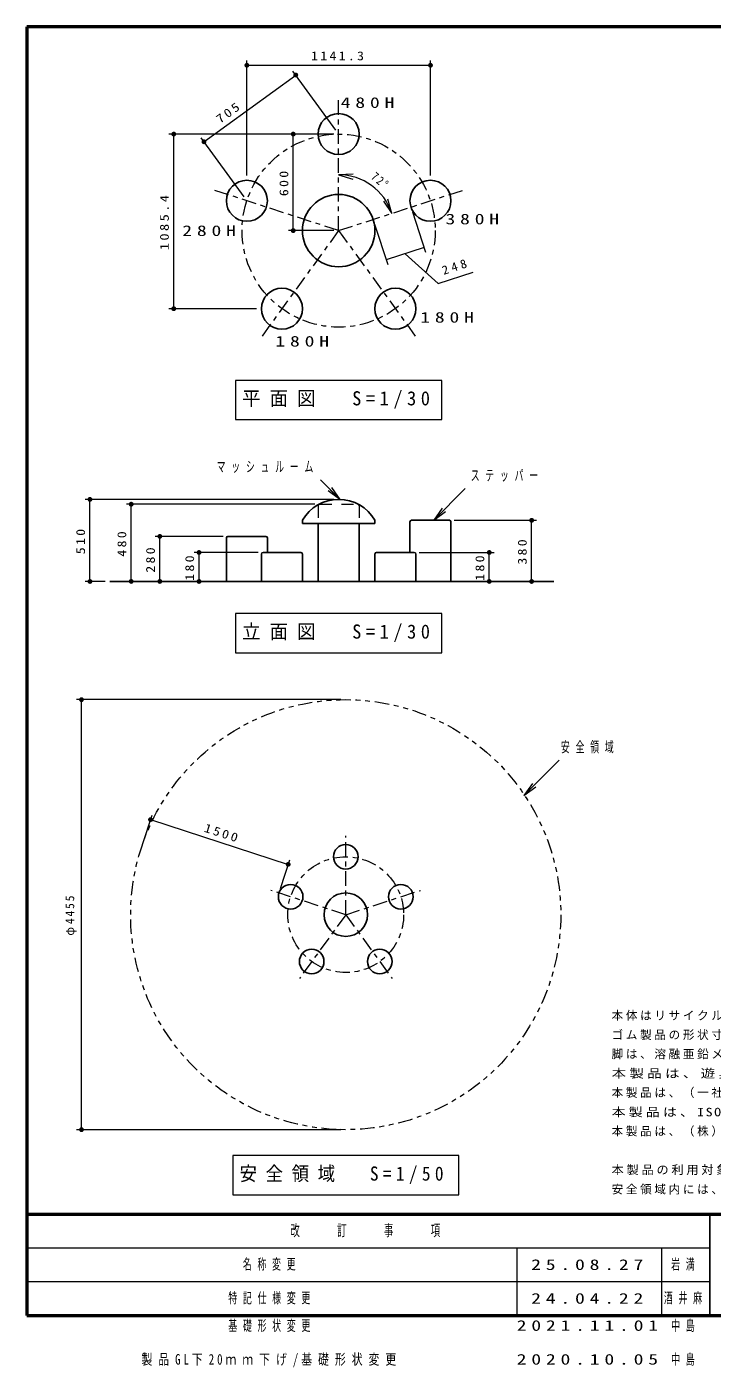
# Model space of a CAD drawing. Units: millimetres on the paper, with parts at other scales. Extents: x -385 to 0, y -11 to 267.
# Drawn here: x -385 to -243, y -10.7 to 267 of the extents above; entities that cross this region are included whole.
import ezdxf

# ---------------------------------------------------------------- set-up
doc = ezdxf.new("R2010")
doc.units = ezdxf.units.MM
for name, pattern in [('USER1', [4.5, 2.5, -2]), ('USER2', [6, 3, -1, 1, -1]), ('USER3', [8, 3, -1, 1, -1, 1, -1])]:
    doc.linetypes.add(name, pattern=pattern)
for name, color, linetype, lineweight in [('1_30', 7, 'Continuous', 13), ('1_50', 7, 'Continuous', 13), ('NAKAMURA図枠', 7, 'Continuous', 13)]:
    doc.layers.add(name, color=color, linetype=linetype, lineweight=lineweight)
doc.layers.add('CLASS1', color=7, linetype='Continuous')
doc.layers.add('図面情報', color=7, linetype='Continuous')
doc.styles.add('ＭＳ ゴシック', font='')
doc.styles.get('ＭＳ ゴシック').set_extended_font_data('MS Gothic')

# ---------------------------------------------------------------- blocks, each defined once
blk = doc.blocks.new('open_arrow')
at = {"color": 0, "linetype": 'Continuous', "lineweight": -2}
blk.add_lwpolyline([(7.5, 1.25), (0, 0), (7.5, -1.25)], dxfattribs=at)
blk = doc.blocks.new('filled_dot')
at = {"color": 0, "linetype": 'Continuous', "lineweight": -2, "const_width": 1.25}
blk.add_lwpolyline([(-0.625, 0, 1), (0.625, 0, 1)], format="xyb", close=True, dxfattribs=at)

msp = doc.modelspace()

# ---------------------------------------------------------------- linework, layer by layer
at = {"layer": '1_30'}
for p, q in [((-339.411, 236.2), (-339.411, 260.038)), ((-339.411, 259.038), (-301.369, 259.038)), ((-301.369, 236.2), (-301.369, 260.038)), ((-348.297, 243.18), (-329.276, 257)), ((-320.977, 245.578), (-329.864, 257.809)), ((-328.669, 244.769), (-355.557, 244.769)), ((-354.557, 208.589), (-354.557, 244.769)), ((-321.39, 244.769), (-330.798, 244.769)), ((-329.798, 224.769), (-329.798, 244.769)), ((-339.999, 231.759), (-348.885, 243.989)), ((-305.102, 228.685), (-302.377, 220.3)), ((-312.948, 226.136), (-310.223, 217.751)), ((-321.39, 224.769), (-330.798, 224.769)), ((-302.686, 221.251), (-310.532, 218.702)), ((-306.609, 219.976), (-299.752, 213.802)), ((-299.752, 213.802), (-292.556, 216.14)), ((-337.395, 208.589), (-355.557, 208.589)), ((-341.79, 193.738), (-341.79, 185.604)), ((-298.99, 193.738), (-341.79, 193.738)), ((-298.99, 185.604), (-298.99, 193.738)), ((-341.79, 185.604), (-298.99, 185.604)), ((-324.15, 173.118), (-320.12, 169.088)), ((-320.12, 169.088), (-322.595, 170.855)), ((-320.12, 169.088), (-322.241, 171.209)), ((-321.888, 171.562), (-320.12, 169.088)), ((-300.705, 164.807), (-294.203, 171.31)), ((-321.39, 169.079), (-372.911, 169.079)), ((-371.911, 152.079), (-371.911, 169.079)), ((-325.306, 168.079), (-364.373, 168.079)), ((-363.373, 152.079), (-363.373, 168.079)), ((-296.452, 164.746), (-279.405, 164.746)), ((-280.405, 152.079), (-280.405, 164.746)), ((-344.327, 161.413), (-358.439, 161.413)), ((-357.439, 152.079), (-357.439, 161.413)), ((-337.062, 158.079), (-350.315, 158.079)), ((-349.315, 152.079), (-349.315, 158.079)), ((-303.717, 158.079), (-288.193, 158.079)), ((-289.193, 152.079), (-289.193, 158.079)), ((-368.796, 152.079), (-372.911, 152.079)), ((-341.79, 145.403), (-341.79, 137.27)), ((-298.99, 145.403), (-341.79, 145.403)), ((-298.99, 137.27), (-298.99, 145.403)), ((-341.79, 137.27), (-298.99, 137.27))]:
    msp.add_line(p, q, dxfattribs=at)
at = {"layer": '1_30', "linetype": 'USER2'}
for q in [(-320.39, 251.96), (-346.25, 233.172), (-294.53, 233.172), (-336.372, 202.771), (-304.407, 202.771)]:
    msp.add_line((-320.39, 224.769), q, dxfattribs=at)
at = {"layer": '1_30', "linetype": 'USER1'}
for p, q in [((-324.64, 167.746), (-324.64, 152.079)), ((-324.306, 168.079), (-316.473, 168.079)), ((-316.14, 167.746), (-316.14, 152.079))]:
    msp.add_line(p, q, dxfattribs=at)
at = {"layer": '1_30', "lineweight": 25}
for p, q in [((-327.89, 164.079), (-327.89, 164.746)), ((-327.89, 164.079), (-312.89, 164.079)), ((-324.64, 152.079), (-324.64, 164.079)), ((-316.14, 152.079), (-316.14, 164.079)), ((-312.89, 164.079), (-312.89, 164.746)), ((-305.619, 164.413), (-305.619, 158.079)), ((-305.285, 164.746), (-297.452, 164.746)), ((-297.119, 164.413), (-297.119, 152.079)), ((-343.327, 161.413), (-335.494, 161.413)), ((-343.661, 161.079), (-343.661, 152.079)), ((-335.161, 161.079), (-335.161, 158.079)), ((-336.395, 157.746), (-336.395, 152.079)), ((-336.062, 158.079), (-328.229, 158.079)), ((-327.895, 157.746), (-327.895, 152.079)), ((-312.884, 157.746), (-312.884, 152.079)), ((-312.551, 158.079), (-304.717, 158.079)), ((-304.384, 157.746), (-304.384, 152.079)), ((-367.796, 152.079), (-275.798, 152.079))]:
    msp.add_line(p, q, dxfattribs=at)
for centre, radius in [((-320.39, 244.769), 4.25), ((-339.411, 230.95), 4.25), ((-301.369, 230.95), 4.25), ((-320.39, 224.769), 7.5), ((-332.145, 208.589), 4.25), ((-308.634, 208.589), 4.25)]:
    msp.add_circle(centre, radius, dxfattribs=at)
at = {"layer": '1_30', "linetype": 'USER2'}
msp.add_circle((-320.39, 224.769), 20, dxfattribs=at)
at = {"layer": '1_30'}
msp.add_arc((-320.39, 224.769), 11.566, 18, 90, dxfattribs=at)
at = {"layer": '1_30', "lineweight": 25}
for centre, radius, start, end in [((-320.39, 160.422), 8.657, 29.96326, 150.03673), ((-305.285, 164.413), 0.333, 90, 180), ((-297.452, 164.413), 0.333, 0, 90), ((-343.327, 161.079), 0.333, 90, 180), ((-335.494, 161.079), 0.333, 0, 90), ((-336.062, 157.746), 0.333, 90, 180), ((-328.229, 157.746), 0.333, 0, 90), ((-312.551, 157.746), 0.333, 90, 180), ((-304.717, 157.746), 0.333, 0, 90)]:
    msp.add_arc(centre, radius, start, end, dxfattribs=at)
at = {"layer": '1_30', "linetype": 'USER1'}
for centre, start, end in [((-324.306, 167.746), 90, 180), ((-316.473, 167.746), 0, 90)]:
    msp.add_arc(centre, 0.333, start, end, dxfattribs=at)
at = {"layer": '1_50'}
for p, q in [((-319.925, 127.581), (-374.676, 127.581)), ((-373.676, 38.481), (-373.676, 127.581)), ((-282.011, 107.74), (-274.73, 115.02)), ((-360.986, 97.749), (-359.06, 103.676)), ((-359.369, 102.725), (-330.837, 93.455)), ((-332.454, 88.478), (-330.528, 94.406)), ((-319.925, 38.481), (-374.676, 38.481)), ((-342.325, 33.098), (-342.325, 24.964)), ((-295.525, 33.098), (-342.325, 33.098)), ((-295.525, 24.964), (-295.525, 33.098)), ((-342.325, 24.964), (-295.525, 24.964))]:
    msp.add_line(p, q, dxfattribs=at)
at = {"layer": '1_50', "linetype": 'USER2'}
for q in [(-318.925, 99.345), (-334.441, 88.072), (-303.409, 88.072), (-328.515, 69.832), (-309.336, 69.832)]:
    msp.add_line((-318.925, 83.031), q, dxfattribs=at)
at = {"layer": '1_50', "linetype": 'USER3'}
msp.add_circle((-318.925, 83.031), 44.55, dxfattribs=at)
at = {"layer": '1_50', "lineweight": 25}
for centre, radius in [((-318.925, 95.031), 2.55), ((-330.338, 86.739), 2.55), ((-307.513, 86.739), 2.55), ((-318.925, 83.031), 4.5), ((-325.979, 73.323), 2.55), ((-311.872, 73.323), 2.55)]:
    msp.add_circle(centre, radius, dxfattribs=at)
at = {"layer": '1_50', "linetype": 'USER2'}
msp.add_circle((-318.925, 83.031), 12, dxfattribs=at)
at = {"layer": 'NAKAMURA図枠', "lineweight": 50}
for p, q in [((-385, 267), (-385, 0)), ((0, 267), (-385, 267)), ((-385, 21), (0, 21)), ((-385, 0), (0, 0))]:
    msp.add_line(p, q, dxfattribs=at)
at = {"layer": 'NAKAMURA図枠', "color": 211, "lineweight": 25}
msp.add_line((-243.5, 21), (-243.5, 0), dxfattribs=at)
at = {"layer": 'NAKAMURA図枠'}
for p, q in [((-385, 14), (-243.5, 14)), ((-283.5, 14), (-283.5, 0)), ((-253.5, 14), (-253.5, 0)), ((-385, 7), (-243.5, 7))]:
    msp.add_line(p, q, dxfattribs=at)

# ---------------------------------------------------------------- block references
at = {"layer": '1_30', "xscale": 0.4, "yscale": 0.4}
msp.add_blockref('filled_dot', (-339.411, 259.038), dxfattribs=at)
at = {"layer": '1_30'}
for name, p, xscale, yscale, rotation in [('filled_dot', (-301.369, 259.038), 0.4, 0.4, 180), ('filled_dot', (-329.276, 257), 0.4, 0.4, 216), ('filled_dot', (-354.557, 244.769), 0.4, 0.4, 270), ('filled_dot', (-329.798, 244.769), 0.4, 0.4, 270), ('filled_dot', (-348.297, 243.18), 0.4, 0.4, 36), ('open_arrow', (-320.39, 236.336), 0.4, 0.4, 352.6), ('open_arrow', (-309.389, 228.343), 0.4, 0.4, 115.4), ('filled_dot', (-329.798, 224.769), 0.4, 0.4, 90), ('filled_dot', (-354.557, 208.589), 0.4, 0.4, 90), ('open_arrow', (-324.15, 173.118), 0.001, 0.001, 315), ('filled_dot', (-371.911, 169.079), 0.4, 0.4, 270), ('filled_dot', (-363.373, 168.079), 0.4, 0.4, 270), ('open_arrow', (-300.705, 164.807), 0.4, 0.4, 45), ('filled_dot', (-280.405, 164.746), 0.4, 0.4, 270), ('filled_dot', (-357.439, 161.413), 0.4, 0.4, 270), ('filled_dot', (-349.315, 158.079), 0.4, 0.4, 270), ('filled_dot', (-289.193, 158.079), 0.4, 0.4, 270), ('filled_dot', (-371.911, 152.079), 0.4, 0.4, 90), ('filled_dot', (-363.373, 152.079), 0.4, 0.4, 90), ('filled_dot', (-357.439, 152.079), 0.4, 0.4, 90), ('filled_dot', (-349.315, 152.079), 0.4, 0.4, 90), ('filled_dot', (-289.193, 152.079), 0.4, 0.4, 90), ('filled_dot', (-280.405, 152.079), 0.4, 0.4, 90)]:
    msp.add_blockref(name, p, dxfattribs=dict(at, xscale=xscale, yscale=yscale, rotation=rotation))
at = {"layer": '1_50', "xscale": 0.4, "yscale": 0.4}
for name, p, rotation in [('filled_dot', (-373.676, 127.581), 270), ('open_arrow', (-282.011, 107.74), 45), ('filled_dot', (-359.369, 102.725), 342), ('filled_dot', (-330.837, 93.455), 162), ('filled_dot', (-373.676, 38.481), 90)]:
    msp.add_blockref(name, p, dxfattribs=dict(at, rotation=rotation))

# ---------------------------------------------------------------- texts
at = {"layer": '1_30', "style": 'ＭＳ ゴシック'}
for s, insert, char_height, attachment_point in [('\\T1.33;\\W1.15;1141.3', (-320.39, 260.038), 1.833, 8), ('\\T1.5;\\W1.35;480H', (-319.963, 251.28), 2.199, 4), ('\\T1.5;\\W1.35;380H', (-298.259, 227.152), 2.199, 4), ('\\T1.5;\\W1.35;280H', (-352.787, 224.741), 2.199, 4), ('\\T1.5;\\W1.35;180H', (-303.484, 206.788), 2.199, 4), ('\\T1.5;\\W1.35;180H', (-333.495, 201.831), 2.199, 4), ('\\T1.5;\\W0.95;平面図\u3000S=1/30', (-340.39, 189.671), 2.933, 4), ('\\T1.64;\\W0.6;マッシュルーム', (-345.668, 175.768), 2.199, 4), ('\\T1.64;\\W0.6;ステッパー', (-293.034, 173.96), 2.199, 4), ('\\T1.5;\\W0.95;立面図\u3000S=1/30', (-340.39, 141.336), 2.933, 4)]:
    msp.add_mtext(s, dxfattribs=dict(at, insert=insert, char_height=char_height, attachment_point=attachment_point))
at = {"layer": '1_30', "char_height": 1.833, "style": 'ＭＳ ゴシック'}
for s, insert, attachment_point, rotation in [('\\T1.33;\\W1.15;705', (-342.615, 248.545), 8, 36), ('\\T1.33;\\W1.15;600', (-330.798, 234.769), 8, 90), ('\\T1.33;\\W0.85;72°', (-312.359, 234.435), 8, 320.279), ('\\T1.33;\\W1.2;1085.4', (-355.557, 226.679), 8, 90), ('\\T1.5;\\W1.05;248', (-296.104, 217.353), 5, 18), ('\\T1.33;\\W1.15;510', (-372.911, 160.579), 8, 90), ('\\T1.33;\\W1.15;480', (-364.373, 160.079), 8, 90), ('\\T1.33;\\W1.15;280', (-358.439, 156.746), 8, 90), ('\\T1.33;\\W1.15;380', (-281.405, 158.413), 8, 90), ('\\T1.33;\\W1.15;180', (-350.315, 155.079), 8, 90), ('\\T1.33;\\W1.15;180', (-290.193, 155.079), 8, 90)]:
    msp.add_mtext(s, dxfattribs=dict(at, insert=insert, attachment_point=attachment_point, rotation=rotation))
at = {"layer": '1_50', "attachment_point": 4, "style": 'ＭＳ ゴシック'}
for s, insert, char_height in [('\\T1.64;\\W0.6;安全領域', (-274.338, 117.67), 2.199), ('\\T1.5;\\W0.9;安全領域\u3000S=1/50', (-340.925, 29.031), 2.933)]:
    msp.add_mtext(s, dxfattribs=dict(at, insert=insert, char_height=char_height))
at = {"layer": '1_50', "char_height": 1.833, "attachment_point": 8, "style": 'ＭＳ ゴシック'}
for s, insert, rotation in [('\\T1.33;\\W1.15;1500', (-344.794, 99.041), 342), ('\\T1.33;\\W0.95;φ4455', (-374.676, 83.031), 90)]:
    msp.add_mtext(s, dxfattribs=dict(at, insert=insert, rotation=rotation))
at = {"layer": 'CLASS1', "char_height": 1.76, "attachment_point": 7, "style": 'ＭＳ ゴシック'}
for s, insert in [('\\T1.23;本体はリサイクルゴム片成形プレス品とする。', (-263.841, 61.043)), ('\\T1.23;ゴム製品の形状寸法は、設計値と異なる場合があります。', (-263.841, 57.043)), ('\\T1.23;脚は、溶融亜鉛メッキ処理とする。（無塗装）', (-263.841, 53.043)), ('\\T1.23;\\W1.25;本製品は、遊具の安全に関する基準JPFA-SP-S:2024適合製品とする。', (-263.841, 49.043)), ('\\T1.23;本製品は、（一社）日本公園施設業協会賠償責任保険加入製品とする。', (-263.841, 45.043)), ('\\T1.23;\\W1.2;本製品は、ISO9001認証取得企業製品とする。', (-263.841, 41.043)), ('\\T1.23;本製品は、（株）中村製作所製品同等品以上とする。', (-263.841, 37.043)), ('\\T1.23;\\W1.05;本製品の利用対象年齢は、3～6才とする。（幼児は保護者監督のもとで遊ばせること）', (-263.841, 29.043)), ('\\T1.23;安全領域内には、障害物等がないものとし、落下高さに見合った衝撃吸収性能を有する素材を敷設する。', (-263.841, 25.043))]:
    msp.add_mtext(s, dxfattribs=dict(at, insert=insert))
at = {"layer": 'NAKAMURA図枠', "color": 4, "insert": (-314.25, 17.5), "char_height": 2.346, "attachment_point": 5, "style": 'ＭＳ ゴシック'}
msp.add_mtext('\\T1.64;\\W0.6;改\u3000\u3000訂\u3000\u3000事\u3000\u3000項', dxfattribs=at)
at = {"layer": '図面情報', "char_height": 2.199, "style": 'ＭＳ ゴシック'}
for s, insert, attachment_point in [('\\T1.64;\\W0.6;名称変更', (-340.25, 10.5), 4), ('\\T1.5;\\W1.35;25.08.27', (-280.5, 10.5), 4), ('\\T1.64;\\W0.6;岩満', (-251.5, 10.5), 4), ('\\T1.64;\\W0.6;特記仕様変更', (-343.25, 3.5), 4), ('\\T1.5;\\W1.35;24.04.22', (-280.5, 3.5), 4), ('\\T1.64;\\W0.6;酒井麻', (-253, 3.5), 4), ('\\T1.64;\\W0.6;基礎形状変更', (-343.25, -1), 1), ('\\T1.5;\\W1.35;2021.11.01', (-283.5, -1), 1), ('\\T1.64;\\W0.6;中島', (-251.5, -1), 1), ('\\T1.55;\\W0.75;製品GL下20ｍｍ下げ/基礎形状変更', (-361.25, -8), 1), ('\\T1.5;\\W1.35;2020.10.05', (-283.5, -8), 1), ('\\T1.64;\\W0.6;中島', (-251.5, -8), 1)]:
    msp.add_mtext(s, dxfattribs=dict(at, insert=insert, attachment_point=attachment_point))

doc.saveas('drawing.dxf')
